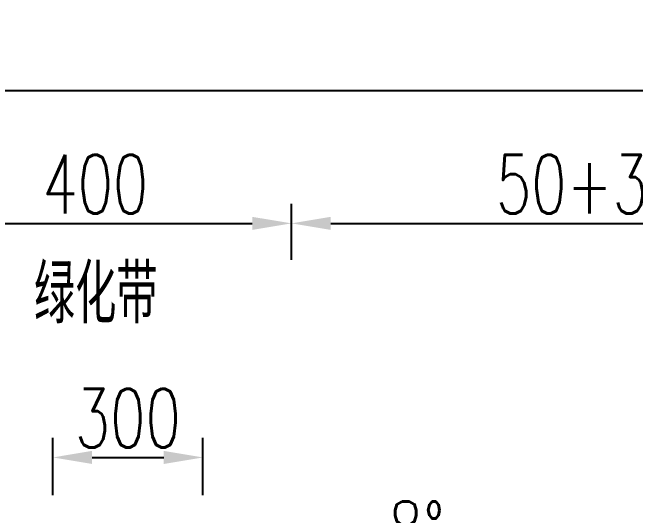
# Model space of a CAD drawing. Header units: millimetres. Extents: x 2 to 5882, y 1831 to 3462.
# Drawn here: x 557.6 to 589.37, y 2630.25 to 2655.89 of the extents above; entities that cross this region are included whole.
import ezdxf

# ---------------------------------------------------------------- set-up
doc = ezdxf.new("R2010")
doc.units = ezdxf.units.MM
doc.layers.add('文字', color=7, linetype='Continuous')
doc.layers.add('标注', color=4, linetype='Continuous')
doc.styles.get("Standard").update_dxf_attribs({"font": 'simplex1.shx', "width": 0.7, "bigfont": 'hztxt.shx'})
doc.dimstyles.new('比例1：200', dxfattribs={"dimtxt": 3, "dimasz": 2, "dimexe": 1, "dimexo": 1, "dimgap": 0.5, "dimtad": 1, "dimlfac": 20, "dimzin": 13, "dimdsep": 46, "dimtxsty": 'Standard', "dimcen": -0.09, "dimclrd": 256, "dimclre": 256, "dimclrt": 7, "dimaunit": 1, "dimadec": 0, "dimazin": 0, "dimtfac": 0.0005, "dimtix": 1, "dimtmove": 2, "dimatfit": 3, "dimfxl": 0, "dimtolj": 1, "dimtzin": 13, "dimarcsym": 0})

# ---------------------------------------------------------------- blocks, each defined once
blk = doc.blocks.new('*D46')
at = {"layer": 'DEFPOINTS', "color": 0}
for p in [(571.825, 2645.137), (551.825, 2642.273), (571.825, 2642.273)]:
    blk.add_point(p, dxfattribs=at)
at = {"layer": '标注', "lineweight": -2}
for p, q in [((551.825, 2643.273), (551.825, 2646.137)), ((571.825, 2643.273), (571.825, 2646.137)), ((553.825, 2645.137), (569.825, 2645.137))]:
    blk.add_line(p, q, dxfattribs=at)
at = {"layer": '标注'}
for points in [[(553.825, 2645.47), (553.825, 2644.804), (551.825, 2645.137)], [(569.825, 2645.47), (569.825, 2644.804), (571.825, 2645.137)]]:
    blk.add_solid(points, dxfattribs=at)
at = {"layer": '标注', "color": 7, "insert": (561.825, 2647.137), "char_height": 3, "attachment_point": 5}
blk.add_mtext('\\A1;400', dxfattribs=at)
blk = doc.blocks.new('*D47')
at = {"layer": 'DEFPOINTS', "color": 0}
for p in [(630.575, 2645.137), (571.825, 2642.273), (630.575, 2642.273)]:
    blk.add_point(p, dxfattribs=at)
at = {"layer": '标注', "lineweight": -2}
for p, q in [((571.825, 2643.273), (571.825, 2646.137)), ((630.575, 2643.273), (630.575, 2646.137)), ((573.825, 2645.137), (628.575, 2645.137))]:
    blk.add_line(p, q, dxfattribs=at)
at = {"layer": '标注'}
for points in [[(573.825, 2645.47), (573.825, 2644.804), (571.825, 2645.137)], [(628.575, 2645.47), (628.575, 2644.804), (630.575, 2645.137)]]:
    blk.add_solid(points, dxfattribs=at)
at = {"layer": '标注', "color": 7, "insert": (601.2, 2647.137), "char_height": 3, "attachment_point": 5}
blk.add_mtext('\\A1;50+375+2x350+50=1175', dxfattribs=at)
blk = doc.blocks.new('*D50')
at = {"layer": 'DEFPOINTS', "color": 0}
for p in [(753.075, 2651.917), (528.075, 2642.273), (753.075, 2642.273)]:
    blk.add_point(p, dxfattribs=at)
at = {"layer": '标注', "lineweight": -2}
for p, q in [((528.075, 2645.917), (528.075, 2652.917)), ((753.075, 2645.917), (753.075, 2652.917)), ((530.075, 2651.917), (751.075, 2651.917))]:
    blk.add_line(p, q, dxfattribs=at)
at = {"layer": '标注'}
for points in [[(530.075, 2652.25), (530.075, 2651.583), (528.075, 2651.917)], [(751.075, 2652.25), (751.075, 2651.583), (753.075, 2651.917)]]:
    blk.add_solid(points, dxfattribs=at)
at = {"layer": '标注', "color": 7, "insert": (640.575, 2653.917), "char_height": 3, "attachment_point": 5}
blk.add_mtext('\\A1;道路总宽45m', dxfattribs=at)
blk = doc.blocks.new('*D190')
at = {"layer": 'DEFPOINTS', "color": 0}
for p in [(567.313, 2633.209), (559.661, 2630.281), (567.313, 2630.281)]:
    blk.add_point(p, dxfattribs=at)
at = {"layer": '标注', "lineweight": -2}
for p, q in [((559.661, 2631.281), (559.661, 2634.209)), ((567.313, 2631.281), (567.313, 2634.209)), ((561.661, 2633.209), (565.313, 2633.209))]:
    blk.add_line(p, q, dxfattribs=at)
at = {"layer": '标注'}
for points in [[(561.661, 2633.543), (561.661, 2632.876), (559.661, 2633.209)], [(565.313, 2633.543), (565.313, 2632.876), (567.313, 2633.209)]]:
    blk.add_solid(points, dxfattribs=at)
at = {"layer": '标注', "color": 7, "insert": (563.487, 2635.209), "char_height": 3, "attachment_point": 5}
blk.add_mtext('\\A1;300', dxfattribs=at)

msp = doc.modelspace()

# ---------------------------------------------------------------- texts
at = {"width": 0.7}
msp.add_text('8%%D', height=3, dxfattribs=at).set_placement((576.75036, 2627.95676))
at = {"layer": '文字', "width": 0.7}
msp.add_text('绿化带', height=3, dxfattribs=at).set_placement((558.69804, 2640.0374))

# ---------------------------------------------------------------- dimensions: what is measured, and where the dimension line sits
at = {"layer": '标注'}
for base, p1, p2, text, picture, middle in [((753.07536, 2651.9166), (528.07536, 2642.27269), (753.07536, 2642.27269), '道路总宽45m', '*D50', (640.57536, 2653.9166)), ((630.57536, 2645.13715), (571.82536, 2642.27269), (630.57536, 2642.27269), '50+375+2x350+50=1175', '*D47', (601.20036, 2647.13715))]:
    dim = msp.add_linear_dim(base=base, p1=p1, p2=p2, text=text, dimstyle='比例1：200', override={"dimtxsty": 'Standard'}, dxfattribs=at)
    dim.commit()
    dim.dimension.update_dxf_attribs({"geometry": picture, "text_midpoint": middle})
dim = msp.add_linear_dim(base=(571.82536, 2645.13715), p1=(551.82536, 2642.27269), p2=(571.82536, 2642.27269), dimstyle='比例1：200', override={"dimtxsty": 'Standard'}, dxfattribs=at)
dim.commit()
dim.dimension.update_dxf_attribs({"geometry": '*D46', "text_midpoint": (561.82536, 2647.13715)})
dim = msp.add_linear_dim(base=(567.31283, 2633.20937), p1=(559.66056, 2630.28085), p2=(567.31283, 2630.28085), text='300', dimstyle='比例1：200', dxfattribs=at)
dim.commit()
dim.dimension.update_dxf_attribs({"geometry": '*D190', "text_midpoint": (563.4867, 2635.20937)})

doc.saveas('drawing.dxf')
